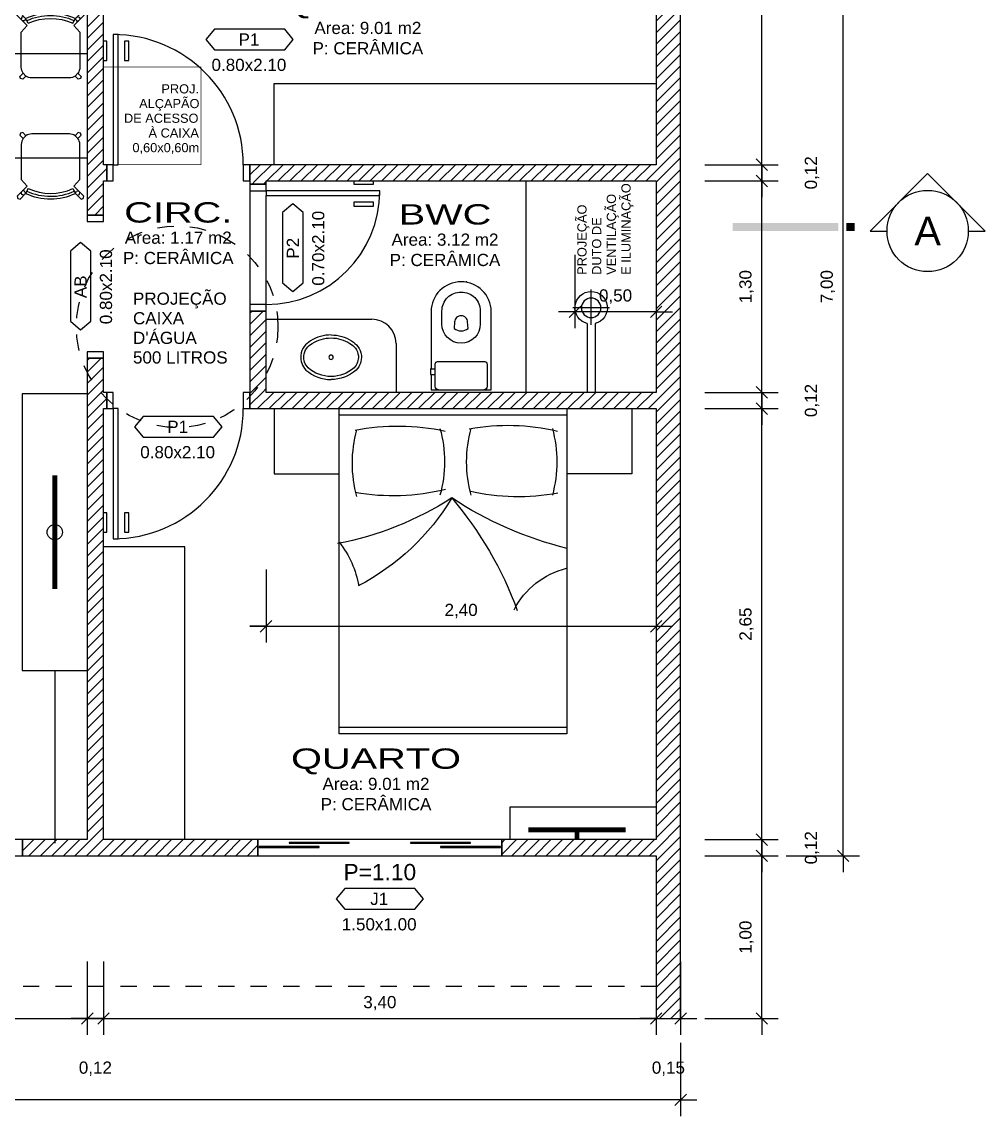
# Model space of a CAD drawing. Header units: metres. Extents: x 49 to 320, y -91 to 27.
# Drawn here: x 175.69 to 181.61, y 4.59 to 11.31 of the extents above; entities that cross this region are included whole.
import ezdxf
from ezdxf.enums import TextEntityAlignment as Align

# ---------------------------------------------------------------- set-up
doc = ezdxf.new("R2010")
doc.units = ezdxf.units.M
doc.header["$LTSCALE"] = 0.2
doc.linetypes.add('DASHED', pattern=[0.75, 0.5, -0.25])
for name, color, linetype in [('ARQ-___-___-CTA', 240, 'Continuous'), ('ARQ-___-___-LEG', 3, 'Continuous'), ('ARQ-___-___-TXT', 4, 'Continuous'), ('ARQ-___-___-VST', 9, 'Continuous'), ('ARQ-ALV', 6, 'Continuous'), ('ARQ-ALV-___-HTC', 13, 'Continuous'), ('ARQ-CXO', 2, 'Continuous'), ('ARQ-DVI', 1, 'Continuous'), ('ARQ-EQP', 24, 'Continuous'), ('ARQ-EQP-___-INT', 7, 'Continuous'), ('ARQ-MOB-___-INT', 7, 'Continuous'), ('ARQ-PIS', 2, 'Continuous')]:
    doc.layers.add(name, color=color, linetype=linetype)
doc.styles.add('REGUA100', font='arial.ttf')
doc.styles.add('REGUA140', font='arial.ttf')
doc.styles.add('REGUA60', font='arial.ttf')
doc.styles.add('REGUA80', font='arial.ttf')
doc.dimstyles.new('Active3D', dxfattribs={"dimtxt": 1.5, "dimasz": 0.01, "dimexe": 2, "dimexo": 3, "dimgap": 0.98, "dimtad": 1, "dimlfac": -1, "dimrnd": 0.005, "dimzin": 0, "dimtxsty": 'REGUA60', "dimblk": 'COTATR', "dimcen": 4, "dimdle": 4, "dimclrt": 2, "dimadec": 0, "dimazin": 0, "dimtfac": 1, "dimtmove": 2, "dimatfit": 2, "dimfxl": 1, "dimarcsym": 0})
pattern_1 = [(45, (187.28258, -1), (-0.03535534, 0.03535534), [])]

# ---------------------------------------------------------------- blocks, each defined once
blk = doc.blocks.new('MBCAD4_2')
at = {"color": 0}
blk.add_lwpolyline([(0.02, 49.68, 0.106639), (-19.24, 45.52), (-23.45, 49.88), (-25.13, 49.43), (-25.63, 47.77), (-18.01, 39.93), (-22.5, 34.87), (-22.5, 7.87, 0.159591), (-21.02, 3.34), (-23.5, 0.83), (-22.98, -0.82), (-21.31, -1.27), (-18.97, 1.19, 0.162734), (-14.5, -0.13), (0, -0.13), (14.5, -0.13, 0.162734), (18.97, 1.19), (21.31, -1.27), (22.98, -0.82), (23.5, 0.83), (21.02, 3.34, 0.159591), (22.5, 7.87), (22.5, 34.87), (18.01, 39.93), (25.63, 47.77), (25.13, 49.43), (23.45, 49.88), (19.24, 45.52, 0.106639), (-0.02, 49.68)], format="xyb", dxfattribs=at)
at = {"layer": 'ARQ-MOB-___-INT'}
for p, q in [((-17.22, 41.8), (-19.24, 45.52)), ((17.25, 41.79), (19.24, 45.52)), ((-18.97, 1.19), (-21.02, 3.34)), ((18.97, 1.19), (21.02, 3.34))]:
    blk.add_line(p, q, dxfattribs=at)
for points in [[(-20.47, 46.81), (-22.16, 46.38), (-22.64, 44.7)], [(-19.21, 45.27), (-19.99, 43.71), (-21.73, 43.57)], [(19.21, 45.27), (19.99, 43.71), (21.73, 43.57)], [(20.47, 46.81), (22.16, 46.38), (22.64, 44.7)]]:
    blk.add_lwpolyline(points, dxfattribs=at)
for radius in [43.95, 41.7]:
    blk.add_arc((0, 3.82), radius, 65.57124, 114.39729, dxfattribs=at)
blk = doc.blocks.new('SAC616S2')
at = {"layer": 'ARQ-EQP', "color": 0, "linetype": 'ByBlock'}
blk.add_lwpolyline([(18.17, -1.5, -0.329256), (18.5, -1.88), (18.5, -49.6, -0.412623), (0, -68, -0.412623), (-18.5, -49.6), (-18.5, -14.45), (-18.9, -14.45), (-18.9, -10.95), (-18.5, -10.95), (-18.5, -1.88, -0.329256), (-18.17, -1.5), (-17.25, -1.5), (0, -1.5), (17.29, -1.5)], format="xyb", close=True, dxfattribs=at)
at = {"layer": 'ARQ-EQP-___-INT'}
for p, q in [((-18.5, -10.95), (-16, -10.95)), ((-18.5, -14.45), (-16, -14.45))]:
    blk.add_line(p, q, dxfattribs=at)
blk.add_lwpolyline([(-14, -1.5, 0.324141), (-16, -3.5), (-16, -17.5, 0.333333), (-14.5, -19), (0, -19), (14.5, -19, 0.333333), (16, -17.5), (16, -3.5, 0.324141), (14, -1.5, 0.324141)], format="xyb", dxfattribs=at)
for points in [[(0, -61.7, 0.418677), (11.8, -50), (11.8, -42.1, 0.411784), (0, -30.2, 0.411784), (-11.8, -42.1), (-11.8, -50, 0.418677)], [(0, -47, -0.428571), (-4, -43.3), (-4.3, -39.3, -0.16754), (0, -37.8, -0.16754), (4.3, -39.3), (4, -43.3, -0.428571)]]:
    blk.add_lwpolyline(points, format="xyb", close=True, dxfattribs=at)
blk.add_point((3.34, -68), dxfattribs=at)
blk = doc.blocks.new('SACHS__2')
at = {"layer": 'ARQ-EQP', "color": 0, "linetype": 'ByBlock'}
for p, q in [((42.29, 2.4), (0, 2.4)), ((0, 2.4), (0, -2.4)), ((42.29, -2.4), (0, -2.4))]:
    blk.add_line(p, q, dxfattribs=at)
blk.add_arc((52, 0), 10, 193.88654, 166.11346, dxfattribs=at)
at = {"layer": 'ARQ-EQP-___-INT'}
for p, q in [((52, 11.2), (52, -11.2)), ((41.6, 0), (63.2, 0))]:
    blk.add_line(p, q, dxfattribs=at)
blk.add_circle((52, 0), 6, dxfattribs=at)
blk = doc.blocks.new('SAL37S_2')
at = {"layer": 'ARQ-EQP-___-INT'}
for points in [[(0.02, -10, 0.145827), (-16.81, -14.87, 0.090827), (-22, -19.4, 0.12568), (-24.84, -26.73, 0.221372), (-20.58, -38.81, 0.186059), (0.02, -46.55, 0.186059)], [(-0.02, -10, -0.145827), (16.81, -14.87, -0.090827), (22, -19.4, -0.12568), (24.84, -26.73, -0.221372), (20.58, -38.81, -0.186059), (-0.02, -46.55, -0.186059)]]:
    blk.add_lwpolyline(points, format="xyb", dxfattribs=at)
blk.add_lwpolyline([(0, -12.5, 0.14623), (-15.5, -17, 0.09047), (-20, -20.9, 0.123903), (-22.35, -27, 0.21906), (-18.85, -37, 0.185248), (0, -44.05, 0.185248), (18.85, -37, 0.21906), (22.35, -27, 0.123903), (20, -20.9, 0.09047), (15.5, -17, 0.14623)], format="xyb", close=True, dxfattribs=at)
blk.add_circle((0, -28.25), 1.8, dxfattribs=at)
blk = doc.blocks.new('MDCCAS22')
at = {"color": 0}
blk.add_lwpolyline([(140, 0), (0, 0), (0, -200), (140, -200)], close=True, dxfattribs=at)
at = {"layer": 'ARQ-MOB-___-INT'}
for p, q in [((0, -4), (140, -4)), ((0, -196), (140, -196))]:
    blk.add_line(p, q, dxfattribs=at)
for centre, radius, start, end in [((36.14, -140.56), 130.32, 79.45741, 103.51085), ((82.89, -32.71), 76.8, 164.48595, 195.51405), ((-15.19, -32.71), 76.8, 344.48595, 15.51405), ((103.9, -146.58), 135.89, 78.80761, 102.36088), ((152.01, -32.7), 76.8, 164.48595, 195.51405), ((55.11, -33.55), 76.8, 344.48595, 15.51405), ((29.71, 76.04), 130.31, 259.29808, 283.35216), ((106.88, 82.36), 135.99, 256.29588, 279.84092), ((-55.47, 137.47), 230.14, 283.86849, 303.27711), ((243.13, -201.79), 226.41, 139.56103, 159.93611), ((178.64, 112.88), 199.47, 237.27407, 259.15181), ((195.03, 19.52), 144.83, 210.93609, 242.5714), ((188.19, -119.84), 61.23, 142.0564, 169.8271), ((-11.98, -146.66), 50.03, 27.33297, 76.02563)]:
    blk.add_arc(centre, radius, start, end, dxfattribs=at)
blk = doc.blocks.new('IndEsq1')
blk.add_lwpolyline([(-4.32, 0.44), (4.32, 0.44), (5.38, 1.7), (4.32, 2.96), (-4.32, 2.96), (-5.38, 1.7)], close=True)
at = {"color": 0, "style": 'REGUA60', "width": 1.4}
for tag, p in [('CODESQUAD', (-0.08, 0.95)), ('DIMESQUAD', (-0.08, -2.17))]:
    blk.add_attdef(tag, text='', height=1.5, dxfattribs=at).set_placement(p, align=Align.CENTER)
at = {"color": 0, "style": 'REGUA60', "width": 1.4, "flags": 9}
blk.add_attdef('PEITORIL', text='', height=1.5, dxfattribs=at).set_placement((0.22, -4.49), align=Align.CENTER)
at = {"style": 'REGUA60', "width": 1.4, "flags": 9}
blk.add_attdef('LOCAL', text='', height=1.5, dxfattribs=at).set_placement((-0.08, -6.56), align=Align.CENTER)
blk = doc.blocks.new('IndUni1')
at = {"color": 4, "style": 'REGUA100', "width": 1.4, "flags": 8}
blk.add_attdef('NOME1', text='', height=2.5, dxfattribs=at).set_placement((0.24, 2.99), align=Align.CENTER)
at = {"color": 4, "style": 'REGUA100', "width": 1.4}
blk.add_attdef('NOME2', text='', height=2.5, dxfattribs=at).set_placement((0.24, -0.22), align=Align.CENTER)
at = {"color": 0, "style": 'REGUA60', "width": 1.4}
for tag, p in [('AREA', (0.24, -2.82)), ('PERIM', (0.24, -5.32)), ('PISO', (0.24, -7.82)), ('PAREDE', (0.24, -10.32)), ('TETO', (0.24, -12.82))]:
    blk.add_attdef(tag, text='', height=1.5, dxfattribs=at).set_placement(p, align=Align.CENTER)
blk = doc.blocks.new('COTATR')
at = {"color": 6}
blk.add_line((-71, -71), (71, 71), dxfattribs=at)
at = {"color": 0, "linetype": 'ByBlock'}
blk.add_line((0, 0), (200, 0), dxfattribs=at)
blk = doc.blocks.new('*D30')
at = {"layer": 'ARQ-___-___-CTA', "color": 0, "lineweight": -2, "transparency": 16777216}
for p, q in [((179.0889, 9.8811), (179.0889, 9.4311)), ((179.5889, 9.8811), (179.5889, 9.4311)), ((179.5884, 9.5311), (179.0894, 9.5311))]:
    blk.add_line(p, q, dxfattribs=at)
at = {"layer": 'Defpoints', "color": 0, "transparency": 16777216}
for p in [(179.0889, 10.0311), (179.5889, 10.0311), (179.0889, 9.5311)]:
    blk.add_point(p, dxfattribs=at)
at = {"layer": 'ARQ-___-___-CTA', "color": 0, "lineweight": -2, "transparency": 16777216, "xscale": 0.0005, "yscale": 0.0005, "zscale": 0.0005, "rotation": 180}
blk.add_blockref('COTATR', (179.0889, 9.5311), dxfattribs=at)
at = {"layer": 'ARQ-___-___-CTA', "color": 0, "lineweight": -2, "transparency": 16777216, "xscale": 0.0005, "yscale": 0.0005, "zscale": 0.0005}
blk.add_blockref('COTATR', (179.5889, 9.5311), dxfattribs=at)
at = {"layer": 'ARQ-___-___-CTA', "color": 2, "transparency": 16777216, "insert": (179.3389, 9.6252), "char_height": 0.075, "attachment_point": 5, "style": 'REGUA60'}
blk.add_mtext('0,50', dxfattribs=at)
blk = doc.blocks.new('*D121')
at = {"layer": 'ARQ-___-___-CTA', "color": 0, "lineweight": -2, "transparency": 16777216}
for p, q in [((179.5889, 5.536), (179.5889, 5.086)), ((176.1894, 5.186), (179.5884, 5.186))]:
    blk.add_line(p, q, dxfattribs=at)
at = {"layer": 'Defpoints', "color": 0, "transparency": 16777216}
for p in [(176.1889, 5.686), (179.5889, 5.686), (179.5889, 5.186)]:
    blk.add_point(p, dxfattribs=at)
at = {"layer": 'ARQ-___-___-CTA', "color": 0, "lineweight": -2, "transparency": 16777216, "xscale": 0.0005, "yscale": 0.0005, "zscale": 0.0005, "rotation": 180}
blk.add_blockref('COTATR', (176.1889, 5.186), dxfattribs=at)
at = {"layer": 'ARQ-___-___-CTA', "color": 0, "lineweight": -2, "transparency": 16777216, "xscale": 0.0005, "yscale": 0.0005, "zscale": 0.0005}
blk.add_blockref('COTATR', (179.5889, 5.186), dxfattribs=at)
at = {"layer": 'ARQ-___-___-CTA', "color": 2, "transparency": 16777216, "insert": (177.8889, 5.2801), "char_height": 0.075, "attachment_point": 5, "style": 'REGUA60'}
blk.add_mtext('3,40', dxfattribs=at)
blk = doc.blocks.new('*D122')
at = {"layer": 'ARQ-___-___-CTA', "color": 0, "lineweight": -2, "transparency": 16777216}
for p, q in [((179.7389, 5.536), (179.7389, 5.086)), ((179.5894, 5.186), (179.7384, 5.186))]:
    blk.add_line(p, q, dxfattribs=at)
at = {"layer": 'Defpoints', "color": 0, "transparency": 16777216}
for p in [(179.5889, 5.686), (179.7389, 5.686), (179.7389, 5.186)]:
    blk.add_point(p, dxfattribs=at)
at = {"layer": 'ARQ-___-___-CTA', "color": 0, "lineweight": -2, "transparency": 16777216, "xscale": 0.0005, "yscale": 0.0005, "zscale": 0.0005, "rotation": 180}
blk.add_blockref('COTATR', (179.5889, 5.186), dxfattribs=at)
at = {"layer": 'ARQ-___-___-CTA', "color": 0, "lineweight": -2, "transparency": 16777216, "xscale": 0.0005, "yscale": 0.0005, "zscale": 0.0005}
blk.add_blockref('COTATR', (179.7389, 5.186), dxfattribs=at)
at = {"layer": 'ARQ-___-___-CTA', "color": 2, "transparency": 16777216, "insert": (179.6639, 4.8773), "char_height": 0.075, "attachment_point": 5, "style": 'REGUA60'}
blk.add_mtext('0,15', dxfattribs=at)
blk = doc.blocks.new('*D123')
at = {"layer": 'ARQ-___-___-CTA', "color": 0, "lineweight": -2, "transparency": 16777216}
for p, q in [((144.8589, 5.036), (144.8589, 4.586)), ((179.7389, 5.036), (179.7389, 4.586)), ((144.8594, 4.686), (162.3222, 4.686)), ((179.7384, 4.686), (162.6734, 4.686))]:
    blk.add_line(p, q, dxfattribs=at)
at = {"layer": 'Defpoints', "color": 0, "transparency": 16777216}
for p in [(144.8589, 5.186), (179.7389, 5.186), (179.7389, 4.686)]:
    blk.add_point(p, dxfattribs=at)
at = {"layer": 'ARQ-___-___-CTA', "color": 0, "lineweight": -2, "transparency": 16777216, "xscale": 0.0005, "yscale": 0.0005, "zscale": 0.0005, "rotation": 180}
blk.add_blockref('COTATR', (144.8589, 4.686), dxfattribs=at)
at = {"layer": 'ARQ-___-___-CTA', "color": 0, "lineweight": -2, "transparency": 16777216, "xscale": 0.0005, "yscale": 0.0005, "zscale": 0.0005}
blk.add_blockref('COTATR', (179.7389, 4.686), dxfattribs=at)
at = {"layer": 'ARQ-___-___-CTA', "color": 2, "transparency": 16777216, "insert": (162.4978, 4.686), "char_height": 0.075, "attachment_point": 5, "style": 'REGUA60'}
blk.add_mtext('34,88', dxfattribs=at)
blk = doc.blocks.new('Corte2')
at = {"color": 4}
blk.add_lwpolyline([(-5, 0), (-7.07, 0), (0, 7.07), (7.07, 0), (5, 0, 1)], format="xyb", close=True, dxfattribs=at)
blk.add_arc((0, 0), 5, 180, 0)
at = {"color": 4, "linetype": 'ByBlock'}
for points in [[(9, 0), (9, 1), (10, 0), (10, 1)], [(11, 0), (11, 1), (24, 0), (24, 1)]]:
    blk.add_solid(points, dxfattribs=at)
at = {"color": 0, "linetype": 'ByBlock', "style": 'REGUA140', "width": 1.4}
blk.add_attdef('CODCORTE', text='', height=3.5, dxfattribs=at).set_placement((0, 0), align=Align.MIDDLE)
blk = doc.blocks.new('*D124')
at = {"layer": 'ARQ-___-___-CTA', "color": 0, "lineweight": -2, "transparency": 16777216}
for p, q in [((179.8889, 8.936), (180.3389, 8.936)), ((180.2389, 6.2865), (180.2389, 8.9355))]:
    blk.add_line(p, q, dxfattribs=at)
at = {"layer": 'Defpoints', "color": 0, "transparency": 16777216}
for p in [(179.7389, 8.936), (180.2389, 8.936), (179.7389, 6.286)]:
    blk.add_point(p, dxfattribs=at)
at = {"layer": 'ARQ-___-___-CTA', "color": 0, "lineweight": -2, "transparency": 16777216, "xscale": 0.0005, "yscale": 0.0005, "zscale": 0.0005}
for p, rotation in [((180.2389, 8.936), 90), ((180.2389, 6.286), 270)]:
    blk.add_blockref('COTATR', p, dxfattribs=dict(at, rotation=rotation))
at = {"layer": 'ARQ-___-___-CTA', "color": 2, "transparency": 16777216, "insert": (180.1448, 7.611), "char_height": 0.075, "attachment_point": 5, "rotation": 90, "style": 'REGUA60'}
blk.add_mtext('2,65', dxfattribs=at)
blk = doc.blocks.new('*D125')
at = {"layer": 'ARQ-___-___-CTA', "color": 0, "lineweight": -2, "transparency": 16777216}
for p, q in [((179.8889, 10.336), (180.3389, 10.336)), ((180.2389, 9.0365), (180.2389, 10.3355))]:
    blk.add_line(p, q, dxfattribs=at)
at = {"layer": 'Defpoints', "color": 0, "transparency": 16777216}
for p in [(179.7389, 10.336), (180.2389, 10.336), (179.7389, 9.036)]:
    blk.add_point(p, dxfattribs=at)
at = {"layer": 'ARQ-___-___-CTA', "color": 0, "lineweight": -2, "transparency": 16777216, "xscale": 0.0005, "yscale": 0.0005, "zscale": 0.0005}
for p, rotation in [((180.2389, 10.336), 90), ((180.2389, 9.036), 270)]:
    blk.add_blockref('COTATR', p, dxfattribs=dict(at, rotation=rotation))
at = {"layer": 'ARQ-___-___-CTA', "color": 2, "transparency": 16777216, "insert": (180.1448, 9.686), "char_height": 0.075, "attachment_point": 5, "rotation": 90, "style": 'REGUA60'}
blk.add_mtext('1,30', dxfattribs=at)
blk = doc.blocks.new('*D126')
at = {"layer": 'ARQ-___-___-CTA', "color": 0, "lineweight": -2, "transparency": 16777216}
for p, q in [((179.8889, 13.086), (180.3389, 13.086)), ((180.2389, 10.4365), (180.2389, 13.0855))]:
    blk.add_line(p, q, dxfattribs=at)
at = {"layer": 'Defpoints', "color": 0, "transparency": 16777216}
for p in [(179.7389, 13.086), (180.2389, 13.086), (179.7389, 10.436)]:
    blk.add_point(p, dxfattribs=at)
at = {"layer": 'ARQ-___-___-CTA', "color": 0, "lineweight": -2, "transparency": 16777216, "xscale": 0.0005, "yscale": 0.0005, "zscale": 0.0005}
for p, rotation in [((180.2389, 13.086), 90), ((180.2389, 10.436), 270)]:
    blk.add_blockref('COTATR', p, dxfattribs=dict(at, rotation=rotation))
at = {"layer": 'ARQ-___-___-CTA', "color": 2, "transparency": 16777216, "insert": (180.1448, 11.761), "char_height": 0.075, "attachment_point": 5, "rotation": 90, "style": 'REGUA60'}
blk.add_mtext('2,65', dxfattribs=at)
blk = doc.blocks.new('*D127')
at = {"layer": 'ARQ-___-___-CTA', "color": 0, "lineweight": -2, "transparency": 16777216}
for p, q in [((180.3889, 13.186), (180.8389, 13.186)), ((180.7389, 6.1865), (180.7389, 13.1855)), ((180.3889, 6.186), (180.8389, 6.186))]:
    blk.add_line(p, q, dxfattribs=at)
at = {"layer": 'Defpoints', "color": 0, "transparency": 16777216}
for p in [(180.2389, 13.186), (180.7389, 13.186), (180.2389, 6.186)]:
    blk.add_point(p, dxfattribs=at)
at = {"layer": 'ARQ-___-___-CTA', "color": 0, "lineweight": -2, "transparency": 16777216, "xscale": 0.0005, "yscale": 0.0005, "zscale": 0.0005}
for p, rotation in [((180.7389, 13.186), 90), ((180.7389, 6.186), 270)]:
    blk.add_blockref('COTATR', p, dxfattribs=dict(at, rotation=rotation))
at = {"layer": 'ARQ-___-___-CTA', "color": 2, "transparency": 16777216, "insert": (180.6448, 9.686), "char_height": 0.075, "attachment_point": 5, "rotation": 90, "style": 'REGUA60'}
blk.add_mtext('7,00', dxfattribs=at)
blk = doc.blocks.new('*D133')
at = {"layer": 'ARQ-___-___-CTA', "color": 0, "lineweight": -2, "transparency": 16777216}
for p, q in [((179.5889, 7.9476), (179.5889, 7.4976)), ((177.1894, 7.5976), (179.5884, 7.5976))]:
    blk.add_line(p, q, dxfattribs=at)
at = {"layer": 'Defpoints', "color": 0, "transparency": 16777216}
for p in [(177.1889, 8.0976), (179.5889, 8.0976), (179.5889, 7.5976)]:
    blk.add_point(p, dxfattribs=at)
at = {"layer": 'ARQ-___-___-CTA', "color": 0, "lineweight": -2, "transparency": 16777216, "xscale": 0.0005, "yscale": 0.0005, "zscale": 0.0005, "rotation": 180}
blk.add_blockref('COTATR', (177.1889, 7.5976), dxfattribs=at)
at = {"layer": 'ARQ-___-___-CTA', "color": 0, "lineweight": -2, "transparency": 16777216, "xscale": 0.0005, "yscale": 0.0005, "zscale": 0.0005}
blk.add_blockref('COTATR', (179.5889, 7.5976), dxfattribs=at)
at = {"layer": 'ARQ-___-___-CTA', "color": 2, "transparency": 16777216, "insert": (178.3889, 7.6916), "char_height": 0.075, "attachment_point": 5, "style": 'REGUA60'}
blk.add_mtext('2,40', dxfattribs=at)
blk = doc.blocks.new('*D161')
at = {"layer": 'ARQ-___-___-CTA', "color": 0, "lineweight": -2, "transparency": 16777216}
for p, q in [((179.8889, 6.186), (180.3389, 6.186)), ((180.2389, 5.1865), (180.2389, 6.1855)), ((179.8889, 5.186), (180.3389, 5.186))]:
    blk.add_line(p, q, dxfattribs=at)
at = {"layer": 'Defpoints', "color": 0, "transparency": 16777216}
for p in [(179.7389, 6.186), (180.2389, 6.186), (179.7389, 5.186)]:
    blk.add_point(p, dxfattribs=at)
at = {"layer": 'ARQ-___-___-CTA', "color": 0, "lineweight": -2, "transparency": 16777216, "xscale": 0.0005, "yscale": 0.0005, "zscale": 0.0005}
for p, rotation in [((180.2389, 6.186), 90), ((180.2389, 5.186), 270)]:
    blk.add_blockref('COTATR', p, dxfattribs=dict(at, rotation=rotation))
at = {"layer": 'ARQ-___-___-CTA', "color": 2, "transparency": 16777216, "insert": (180.1448, 5.686), "char_height": 0.075, "attachment_point": 5, "rotation": 90, "style": 'REGUA60'}
blk.add_mtext('1,00', dxfattribs=at)

msp = doc.modelspace()

# ---------------------------------------------------------------- hatches: boundary and pattern name
at = {"layer": 'ARQ-ALV-___-HTC'}
h = msp.add_hatch(dxfattribs=at)
h.set_pattern_fill('_U', color=256, scale=0.05, angle=45, style=0, pattern_type=0)
h.set_pattern_definition(pattern_1)
h.paths.add_polyline_path([(179.7389, 5.186), (179.7389, 14.186), (179.5889, 14.186), (179.5889, 5.186)])
h = msp.add_hatch(dxfattribs=at)
h.set_pattern_fill('_U', color=256, scale=0.05, angle=45, style=0, pattern_type=0)
h.set_pattern_definition(pattern_1)
h.paths.add_polyline_path([(176.0889, 13.086), (176.0889, 10.126), (176.1889, 10.126), (176.1889, 13.086)])
h.paths.add_polyline_path([(176.1889, 6.286), (176.1889, 9.246), (176.0889, 9.246), (176.0889, 6.286)])
h = msp.add_hatch(dxfattribs=at)
h.set_pattern_fill('_U', color=256, scale=0.05, angle=45, style=0, pattern_type=0)
h.set_pattern_definition(pattern_1)
h.paths.add_polyline_path([(176.2089, 10.436), (176.1889, 10.436), (176.1889, 10.336), (176.2089, 10.336)])
h.paths.add_polyline_path([(177.0889, 10.336), (179.5889, 10.336), (179.5889, 10.436), (177.0889, 10.436)])
h = msp.add_hatch(dxfattribs=at)
h.set_pattern_fill('_U', color=256, scale=0.05, angle=45, style=0, pattern_type=0)
h.set_pattern_definition(pattern_1)
h.paths.add_polyline_path([(177.1889, 9.036), (177.1889, 9.536), (177.0889, 9.536), (177.0889, 9.036)])
h.paths.add_polyline_path([(177.0889, 10.336), (177.0889, 10.316), (177.1889, 10.316), (177.1889, 10.336)])
h = msp.add_hatch(dxfattribs=at)
h.set_pattern_fill('_U', color=256, scale=0.05, angle=45, style=0, pattern_type=0)
h.set_pattern_definition(pattern_1)
h.paths.add_polyline_path([(176.2089, 9.036), (176.1889, 9.036), (176.1889, 8.936), (176.2089, 8.936)])
h.paths.add_polyline_path([(177.0889, 8.936), (179.5889, 8.936), (179.5889, 9.036), (177.0889, 9.036)])
h = msp.add_hatch(dxfattribs=at)
h.set_pattern_fill('_U', color=256, scale=0.05, angle=45, style=0, pattern_type=0)
h.set_pattern_definition(pattern_1)
h.paths.add_polyline_path([(178.6389, 6.186), (179.5889, 6.186), (179.5889, 6.286), (178.6389, 6.286)])
h.paths.add_polyline_path([(177.1389, 6.186), (177.1389, 6.286), (175.6914, 6.286), (175.6914, 6.186)])
h.paths.add_polyline_path([(174.1914, 6.186), (174.1914, 6.286), (173.7939, 6.286), (173.6939, 6.186)])

# ---------------------------------------------------------------- linework, layer by layer
at = {"layer": 'ARQ-___-___-CTA'}
for p, q in [((179.8889, 10.436), (180.3389, 10.436)), ((180.2389, 10.3365), (180.2389, 10.4355)), ((179.8889, 9.036), (180.3389, 9.036)), ((180.2389, 8.9365), (180.2389, 9.0355)), ((177.1889, 7.9476), (177.1889, 7.4976)), ((177.0894, 7.5976), (177.1884, 7.5976)), ((179.8889, 6.286), (180.3389, 6.286)), ((180.2389, 6.1865), (180.2389, 6.2855)), ((179.8889, 6.186), (180.3389, 6.186)), ((176.0889, 5.536), (176.0889, 5.086)), ((176.1889, 5.536), (176.1889, 5.086)), ((173.7944, 5.186), (176.0884, 5.186)), ((176.0894, 5.186), (176.1884, 5.186))]:
    msp.add_line(p, q, dxfattribs=at)
at = {"layer": 'ARQ-___-___-CTA', "linetype": 'DASHED', "const_width": 0.0001}
for points in [[(178.9889, 10.336), (178.9889, 10.336), (178.9889, 9.036), (178.9889, 9.036)], [(179.0889, 10.336), (179.0889, 9.036)]]:
    msp.add_lwpolyline(points, dxfattribs=at)
at = {"layer": 'ARQ-___-___-VST'}
for p, q in [((176.2089, 11.196), (176.1889, 11.196)), ((176.2089, 11.076), (176.2089, 11.196)), ((176.3189, 11.196), (176.3189, 11.076)), ((176.3439, 11.196), (176.3189, 11.196)), ((176.3439, 11.076), (176.3439, 11.196)), ((176.0889, 11.1175), (175.1289, 11.1175)), ((176.1889, 11.076), (176.2089, 11.076)), ((176.3189, 11.076), (176.3439, 11.076)), ((177.2389, 10.436), (177.2389, 10.936)), ((177.2389, 10.936), (179.5889, 10.936)), ((175.1289, 10.4775), (176.0889, 10.4775)), ((177.7289, 10.336), (177.7289, 10.316)), ((177.7289, 10.316), (177.8489, 10.316)), ((177.8489, 10.316), (177.8489, 10.336)), ((178.7889, 9.036), (178.7889, 10.336)), ((177.0889, 10.276), (177.0889, 9.576)), ((177.1889, 9.576), (177.1889, 10.246)), ((177.7289, 10.206), (177.7289, 10.181)), ((177.8489, 10.206), (177.7289, 10.206)), ((177.7289, 10.181), (177.8489, 10.181)), ((177.8489, 10.181), (177.8489, 10.206)), ((177.1889, 9.486), (177.8389, 9.486)), ((177.9889, 9.336), (177.9889, 9.036)), ((176.0889, 9.026), (175.6889, 9.026)), ((175.6889, 9.026), (175.6889, 7.326)), ((177.2389, 8.936), (177.2389, 8.536)), ((179.4389, 8.936), (179.4389, 8.536)), ((177.2389, 8.536), (177.6389, 8.536)), ((179.4389, 8.536), (179.0389, 8.536)), ((176.2089, 8.296), (176.1889, 8.296)), ((176.2089, 8.176), (176.2089, 8.296)), ((176.3189, 8.296), (176.3189, 8.176)), ((176.3439, 8.296), (176.3189, 8.296)), ((176.3439, 8.176), (176.3439, 8.296)), ((176.1889, 8.176), (176.2089, 8.176)), ((176.3189, 8.176), (176.3439, 8.176)), ((176.6889, 8.086), (176.1889, 8.086)), ((176.6889, 6.286), (176.6889, 8.086)), ((175.6889, 7.326), (176.0889, 7.326)), ((175.8889, 7.326), (175.8889, 6.2652)), ((179.5889, 6.486), (178.6889, 6.486)), ((178.6889, 6.486), (178.6889, 6.286)), ((175.6904, 6.286), (174.1924, 6.286)), ((178.6379, 6.286), (177.1399, 6.286)), ((174.1924, 6.186), (175.6904, 6.186)), ((177.1399, 6.186), (178.6379, 6.186))]:
    msp.add_line(p, q, dxfattribs=at)
at = {"layer": 'ARQ-___-___-VST', "linetype": 'DASHED'}
msp.add_line((171.0939, 5.386), (179.5889, 5.386), dxfattribs=at)
at = {"layer": 'ARQ-___-___-VST', "linetype": 'DASHED', "const_width": 0.005}
msp.add_lwpolyline([(176.1889, 11.036), (176.7889, 11.036), (176.7889, 10.436), (176.1889, 10.436), (176.1889, 11.036), (176.4889, 11.036)], dxfattribs=at)
at = {"layer": 'ARQ-___-___-VST', "const_width": 0.03}
for points in [[(175.8889, 8.176), (175.8889, 8.526), (175.8889, 7.826)], [(179.1014, 6.3456), (178.8014, 6.3456), (179.4014, 6.3456)], [(179.1014, 6.3456), (179.1014, 6.286)]]:
    msp.add_lwpolyline(points, dxfattribs=at)
at = {"layer": 'ARQ-___-___-VST', "linetype": 'DASHED'}
msp.add_circle((176.6421, 9.4398), 0.62, dxfattribs=at)
at = {"layer": 'ARQ-___-___-VST'}
msp.add_circle((175.8889, 8.176), 0.0468, dxfattribs=at)
msp.add_arc((177.8389, 9.336), 0.15, 0, 90, dxfattribs=at)
at = {"layer": 'ARQ-ALV'}
for p, q in [((179.7389, 5.186), (179.7389, 14.186)), ((176.0889, 13.086), (176.0889, 10.126)), ((176.1889, 10.436), (176.1889, 13.086)), ((179.5889, 13.086), (179.5889, 10.436)), ((176.2089, 10.436), (176.1889, 10.436)), ((176.2089, 10.336), (176.2089, 10.436)), ((177.0889, 10.436), (177.0889, 10.336)), ((179.5889, 10.436), (177.0889, 10.436)), ((176.1889, 10.126), (176.1889, 10.336)), ((176.1889, 10.336), (176.2089, 10.336)), ((177.0889, 10.336), (177.0889, 10.316)), ((177.0889, 10.316), (177.1889, 10.316)), ((177.1889, 10.336), (179.5889, 10.336)), ((177.1889, 10.316), (177.1889, 10.336)), ((179.5889, 10.336), (179.5889, 9.036)), ((176.0889, 10.126), (176.1889, 10.126)), ((177.0889, 9.536), (177.0889, 9.036)), ((177.1889, 9.536), (177.0889, 9.536)), ((177.1889, 9.036), (177.1889, 9.536)), ((176.0889, 9.246), (176.0889, 6.286)), ((176.1889, 9.246), (176.0889, 9.246)), ((176.1889, 9.036), (176.1889, 9.246)), ((176.2089, 9.036), (176.1889, 9.036)), ((176.2089, 8.936), (176.2089, 9.036)), ((177.0889, 9.036), (177.0889, 8.936)), ((179.5889, 9.036), (177.1889, 9.036)), ((176.1889, 6.286), (176.1889, 8.936)), ((176.1889, 8.936), (176.2089, 8.936)), ((177.0889, 8.936), (179.5889, 8.936)), ((179.5889, 8.936), (179.5889, 6.286)), ((175.6914, 6.286), (175.6914, 6.186)), ((176.0889, 6.286), (175.6914, 6.286)), ((177.1389, 6.286), (176.1889, 6.286)), ((177.1389, 6.186), (177.1389, 6.286)), ((178.6389, 6.286), (178.6389, 6.186)), ((179.5889, 6.286), (178.6389, 6.286)), ((175.6914, 6.186), (177.1389, 6.186)), ((178.6389, 6.186), (179.5889, 6.186)), ((179.5889, 6.186), (179.5889, 5.186)), ((179.5889, 5.186), (179.7389, 5.186))]:
    msp.add_line(p, q, dxfattribs=at)
at = {"layer": 'ARQ-CXO'}
for p, q in [((176.2789, 11.236), (176.2489, 11.236)), ((176.2489, 11.236), (176.2489, 10.436)), ((176.2789, 10.436), (176.2789, 11.236)), ((176.2489, 10.436), (176.2089, 10.436)), ((176.2089, 10.436), (176.2089, 10.336)), ((176.2489, 10.336), (176.2489, 10.436)), ((176.2489, 10.436), (176.2789, 10.436)), ((177.0889, 10.436), (177.0489, 10.436)), ((177.0489, 10.436), (177.0489, 10.336)), ((177.0889, 10.336), (177.0889, 10.436)), ((176.2089, 10.336), (176.2489, 10.336)), ((177.0489, 10.336), (177.0889, 10.336)), ((177.1889, 10.316), (177.0889, 10.316)), ((177.0889, 10.316), (177.0889, 10.276)), ((177.1889, 10.276), (177.1889, 10.316)), ((177.0889, 10.276), (177.1889, 10.276)), ((177.8889, 10.276), (177.1889, 10.276)), ((177.1889, 10.276), (177.1889, 10.246)), ((177.1889, 10.246), (177.8889, 10.246)), ((177.8889, 10.246), (177.8889, 10.276)), ((176.1889, 10.126), (176.0889, 10.126)), ((176.0889, 10.126), (176.0889, 10.086)), ((176.1889, 10.086), (176.1889, 10.126)), ((176.0889, 10.086), (176.1889, 10.086)), ((177.0889, 9.576), (177.0889, 9.536)), ((177.1889, 9.576), (177.0889, 9.576)), ((177.1889, 9.536), (177.1889, 9.576)), ((177.0889, 9.536), (177.1889, 9.536)), ((176.0889, 9.286), (176.0889, 9.246)), ((176.1889, 9.286), (176.0889, 9.286)), ((176.1889, 9.246), (176.1889, 9.286)), ((176.0889, 9.246), (176.1889, 9.246)), ((176.2489, 9.036), (176.2089, 9.036)), ((176.2089, 9.036), (176.2089, 8.936)), ((176.2489, 8.936), (176.2489, 9.036)), ((177.0889, 9.036), (177.0489, 9.036)), ((177.0489, 9.036), (177.0489, 8.936)), ((177.0889, 8.936), (177.0889, 9.036)), ((176.2089, 8.936), (176.2489, 8.936)), ((176.2489, 8.936), (176.2489, 8.136)), ((176.2789, 8.936), (176.2489, 8.936)), ((176.2789, 8.136), (176.2789, 8.936)), ((177.0489, 8.936), (177.0889, 8.936)), ((176.2489, 8.136), (176.2789, 8.136)), ((175.6914, 6.286), (175.6904, 6.286)), ((175.6904, 6.286), (175.6904, 6.186)), ((175.6914, 6.186), (175.6914, 6.286)), ((177.1399, 6.286), (177.1389, 6.286)), ((177.1389, 6.286), (177.1389, 6.186)), ((177.1399, 6.186), (177.1399, 6.286)), ((178.6389, 6.286), (178.6379, 6.286)), ((178.6379, 6.286), (178.6379, 6.186)), ((178.6389, 6.186), (178.6389, 6.286)), ((175.6904, 6.186), (175.6914, 6.186)), ((177.1389, 6.186), (177.1399, 6.186)), ((178.6379, 6.186), (178.6389, 6.186))]:
    msp.add_line(p, q, dxfattribs=at)
at = {"layer": 'ARQ-DVI'}
for p, q in [((177.6998, 6.2685), (177.3305, 6.2685)), ((177.3305, 6.2685), (177.3305, 6.2635)), ((177.3305, 6.2635), (177.6998, 6.2635)), ((177.6998, 6.2635), (177.6998, 6.2685)), ((178.4473, 6.2685), (178.078, 6.2685)), ((178.078, 6.2685), (178.078, 6.2635)), ((178.078, 6.2635), (178.4473, 6.2635)), ((178.4473, 6.2635), (178.4473, 6.2685)), ((177.5151, 6.2435), (177.1459, 6.2435)), ((177.1459, 6.2435), (177.1459, 6.2385)), ((177.1459, 6.2385), (177.5151, 6.2385)), ((177.5151, 6.2385), (177.5151, 6.2435)), ((178.6319, 6.2435), (178.2626, 6.2435)), ((178.2626, 6.2435), (178.2626, 6.2385)), ((178.2626, 6.2385), (178.6319, 6.2385)), ((178.6319, 6.2385), (178.6319, 6.2435))]:
    msp.add_line(p, q, dxfattribs=at)
at = {"layer": 'ARQ-PIS'}
for centre, radius, start, end in [((176.2489, 10.436), 0.8, 0, 90), ((177.1889, 10.276), 0.7, 270, 0), ((176.2489, 8.936), 0.8, 270, 0)]:
    msp.add_arc(centre, radius, start, end, dxfattribs=at)

# ---------------------------------------------------------------- block references
at = {"layer": 'ARQ-___-___-CTA', "xscale": 0.0005, "yscale": 0.0005, "zscale": 0.0005}
for p, rotation in [((180.2389, 10.436), 90), ((180.2389, 10.336), 270), ((180.2389, 9.036), 90), ((180.2389, 8.936), 270), ((180.2389, 6.286), 90), ((180.2389, 6.186), 270), ((176.0889, 5.186), 180)]:
    msp.add_blockref('COTATR', p, dxfattribs=dict(at, rotation=rotation))
for p in [(177.1889, 7.5976), (176.0889, 5.186), (176.1889, 5.186)]:
    msp.add_blockref('COTATR', p, dxfattribs=at)
at = {"layer": 'ARQ-___-___-LEG'}
ref = msp.add_blockref('IndEsq1', (177.0875, 11.1208), dxfattribs=dict(at, xscale=0.05, yscale=0.05, zscale=0.05))
ref.add_attrib('CODESQUAD', 'P1', dxfattribs={"layer": '0', "color": 0, "height": 0.075, "style": 'REGUA60'}).set_placement((177.0835, 11.1683), align=Align.CENTER)
ref.add_attrib('DIMESQUAD', '0.80x2.10', dxfattribs={"layer": '0', "color": 0, "height": 0.075, "style": 'REGUA60'}).set_placement((177.0835, 11.0123), align=Align.CENTER)
ref = msp.add_blockref('Corte2', (181.259, 10.0282), dxfattribs=dict(at, xscale=-0.05, yscale=0.05, zscale=0.05))
ref.add_attrib('CODCORTE', 'A', dxfattribs={"layer": '0', "color": 0, "linetype": 'ByBlock', "height": 0.175, "style": 'REGUA140'}).set_placement((181.259, 10.0282), align=Align.MIDDLE)
ref = msp.add_blockref('IndEsq1', (177.4389, 9.926), dxfattribs=dict(at, xscale=0.05, yscale=0.05, zscale=0.05, rotation=90))
ref.add_attrib('CODESQUAD', 'P2', dxfattribs={"layer": '0', "color": 0, "height": 0.075, "rotation": 90, "style": 'REGUA60'}).set_placement((177.3914, 9.922), align=Align.CENTER)
ref.add_attrib('DIMESQUAD', '0.70x2.10', dxfattribs={"layer": '0', "color": 0, "height": 0.075, "rotation": 90, "style": 'REGUA60'}).set_placement((177.5473, 9.922), align=Align.CENTER)
ref = msp.add_blockref('IndEsq1', (176.1328, 9.6891), dxfattribs=dict(at, xscale=0.05, yscale=0.05, zscale=0.05, rotation=90))
ref.add_attrib('CODESQUAD', 'AB', dxfattribs={"layer": '0', "color": 0, "height": 0.075, "rotation": 90, "style": 'REGUA60'}).set_placement((176.0853, 9.6851), align=Align.CENTER)
ref.add_attrib('DIMESQUAD', '0.80x2.10', dxfattribs={"layer": '0', "color": 0, "height": 0.075, "rotation": 90, "style": 'REGUA60'}).set_placement((176.2413, 9.6851), align=Align.CENTER)
ref = msp.add_blockref('IndEsq1', (176.6489, 8.7392), dxfattribs=dict(at, xscale=0.05, yscale=0.05, zscale=0.05))
ref.add_attrib('CODESQUAD', 'P1', dxfattribs={"layer": '0', "color": 0, "height": 0.075, "style": 'REGUA60'}).set_placement((176.6449, 8.7868), align=Align.CENTER)
ref.add_attrib('DIMESQUAD', '0.80x2.10', dxfattribs={"layer": '0', "color": 0, "height": 0.075, "style": 'REGUA60'}).set_placement((176.6449, 8.6308), align=Align.CENTER)
ref = msp.add_blockref('IndEsq1', (177.8889, 5.8365), dxfattribs=dict(at, xscale=0.05, yscale=0.05, zscale=0.05))
ref.add_attrib('CODESQUAD', 'J1', dxfattribs={"layer": '0', "color": 0, "height": 0.075, "style": 'REGUA60'}).set_placement((177.8849, 5.884), align=Align.CENTER)
ref.add_attrib('DIMESQUAD', '1.50x1.00', dxfattribs={"layer": '0', "color": 0, "height": 0.075, "style": 'REGUA60'}).set_placement((177.8849, 5.728), align=Align.CENTER)
at = {"layer": 'ARQ-___-___-TXT'}
ref = msp.add_blockref('IndUni1', (177.8033, 11.3805), dxfattribs=dict(at, xscale=0.05, yscale=0.05, zscale=0.05))
ref.add_attrib('NOME2', 'QUARTO', dxfattribs={"layer": '0', "color": 4, "height": 0.125, "style": 'REGUA100', "width": 1.4}).set_placement((177.8153, 11.3695), align=Align.CENTER)
ref.add_attrib('AREA', 'Area: 9.01 m2', dxfattribs={"layer": '0', "color": 0, "height": 0.075, "style": 'REGUA60'}).set_placement((177.8153, 11.2393), align=Align.CENTER)
ref.add_attrib('PERIM', 'P: CERÂMICA', dxfattribs={"layer": '0', "color": 0, "height": 0.075, "style": 'REGUA60'}).set_placement((177.8153, 11.1143), align=Align.CENTER)
ref = msp.add_blockref('IndUni1', (176.6367, 10.0909), dxfattribs=dict(at, xscale=0.05, yscale=0.05, zscale=0.05))
ref.add_attrib('NOME2', 'CIRC.', dxfattribs={"layer": '0', "color": 4, "height": 0.125, "style": 'REGUA100', "width": 1.4}).set_placement((176.6486, 10.08), align=Align.CENTER)
ref.add_attrib('AREA', 'Area: 1.17 m2', dxfattribs={"layer": '0', "color": 0, "height": 0.075, "style": 'REGUA60'}).set_placement((176.6486, 9.9497), align=Align.CENTER)
ref.add_attrib('PERIM', 'P: CERÂMICA', dxfattribs={"layer": '0', "color": 0, "height": 0.075, "style": 'REGUA60'}).set_placement((176.6486, 9.8247), align=Align.CENTER)
ref = msp.add_blockref('IndUni1', (178.2778, 10.0789), dxfattribs=dict(at, xscale=0.05, yscale=0.05, zscale=0.05))
ref.add_attrib('NOME2', 'BWC', dxfattribs={"layer": '0', "color": 4, "height": 0.125, "style": 'REGUA100', "width": 1.4}).set_placement((178.2897, 10.0679), align=Align.CENTER)
ref.add_attrib('AREA', 'Area: 3.12 m2', dxfattribs={"layer": '0', "color": 0, "height": 0.075, "style": 'REGUA60'}).set_placement((178.2897, 9.9377), align=Align.CENTER)
ref.add_attrib('PERIM', 'P: CERÂMICA', dxfattribs={"layer": '0', "color": 0, "height": 0.075, "style": 'REGUA60'}).set_placement((178.2897, 9.8127), align=Align.CENTER)
ref = msp.add_blockref('IndUni1', (177.8535, 6.7326), dxfattribs=dict(at, xscale=0.05, yscale=0.05, zscale=0.05))
ref.add_attrib('NOME2', 'QUARTO', dxfattribs={"layer": '0', "color": 4, "height": 0.125, "style": 'REGUA100', "width": 1.4}).set_placement((177.8654, 6.7216), align=Align.CENTER)
ref.add_attrib('AREA', 'Area: 9.01 m2', dxfattribs={"layer": '0', "color": 0, "height": 0.075, "style": 'REGUA60'}).set_placement((177.8654, 6.5914), align=Align.CENTER)
ref.add_attrib('PERIM', 'P: CERÂMICA', dxfattribs={"layer": '0', "color": 0, "height": 0.075, "style": 'REGUA60'}).set_placement((177.8654, 6.4664), align=Align.CENTER)
at = {"layer": 'ARQ-___-___-VST'}
for name, p, xscale, yscale, zscale in [('MBCAD4_2', (175.863, 10.9714), -0.008, 0.008, 0.008), ('SAL37S_2', (177.5889, 9.4641), -0.0075, 0.0075, 0.0075), ('MDCCAS22', (179.0389, 8.936), -0.01, 0.01, 0.01)]:
    msp.add_blockref(name, p, dxfattribs=dict(at, xscale=xscale, yscale=yscale, zscale=zscale))
for name, p, xscale, yscale, zscale, rotation in [('MBCAD4_2', (175.863, 10.6236), 0.008, 0.008, 0.008, 180), ('SAC616S2', (178.3889, 9.036), -0.01, 0.01, 0.01, 180), ('SACHS__2', (179.1889, 9.036), -0.01, 0.01, 0.01, 270)]:
    msp.add_blockref(name, p, dxfattribs=dict(at, xscale=xscale, yscale=yscale, zscale=zscale, rotation=rotation))

# ---------------------------------------------------------------- texts
at = {"layer": 'ARQ-___-___-CTA', "color": 2, "char_height": 0.075, "attachment_point": 5, "rotation": 90, "style": 'REGUA60'}
for insert in [(180.5476, 10.386), (180.5476, 8.986), (180.5476, 6.236)]:
    msp.add_mtext('0,12', dxfattribs=dict(at, insert=insert))
at = {"layer": 'ARQ-___-___-CTA', "color": 2, "insert": (176.1389, 4.8773), "char_height": 0.075, "attachment_point": 5, "style": 'REGUA60'}
msp.add_mtext('0,12', dxfattribs=at)
at = {"layer": 'ARQ-___-___-LEG', "style": 'REGUA60'}
for s, p in [('E ILUMINAÇÃO', (179.4314, 9.7587)), ('VENTILAÇÃO', (179.3411, 9.7587)), ('PROJEÇÃO', (179.1603, 9.7587)), ('DUTO DE', (179.2507, 9.7587))]:
    msp.add_text(s, height=0.05625, rotation=90, dxfattribs=at).set_placement(p)
at = {"layer": 'ARQ-___-___-LEG', "style": 'REGUA80'}
msp.add_text('P=1.10', height=0.1, dxfattribs=at).set_placement((177.8889, 6.0865), align=Align.MIDDLE)
at = {"layer": 'ARQ-___-___-VST', "style": 'REGUA60'}
for s, height, p in [('PROJ.', 0.05625, (176.545, 10.8741)), ('ALÇAPÃO', 0.05625, (176.4081, 10.7837)), ('DE ACESSO', 0.05625, (176.3146, 10.6934)), ('À CAIXA', 0.05625, (176.4656, 10.603)), ('0,60x0,60m', 0.05625, (176.3668, 10.5127)), ('PROJEÇÃO', 0.075, (176.3702, 9.5748)), ('CAIXA', 0.075, (176.3702, 9.4544)), ("D'ÁGUA", 0.075, (176.3702, 9.3339)), ('500 LITROS', 0.075, (176.3702, 9.2134))]:
    msp.add_text(s, height=height, dxfattribs=at).set_placement(p)

# ---------------------------------------------------------------- dimensions: what is measured, and where the dimension line sits
at = {"layer": 'ARQ-___-___-CTA'}
for base, p1, p2, angle, override, picture, middle in [((180.7389, 13.186), (180.2389, 6.186), (180.2389, 13.186), 90, {"dimscale": 0.05}, '*D127', (180.6448, 9.686)), ((180.2389, 13.086), (179.7389, 10.436), (179.7389, 13.086), 90, {"dimscale": 0.05, "dimse1": 1}, '*D126', (180.1448, 11.761)), ((180.2389, 10.336), (179.7389, 9.036), (179.7389, 10.336), 90, {"dimscale": 0.05, "dimse1": 1}, '*D125', (180.1448, 9.686)), ((179.0889, 9.5311), (179.5889, 10.0311), (179.0889, 10.0311), 180, {"dimscale": 0.05}, '*D30', (179.3389, 9.6252)), ((180.2389, 8.936), (179.7389, 6.286), (179.7389, 8.936), 90, {"dimscale": 0.05, "dimse1": 1}, '*D124', (180.1448, 7.611)), ((180.2389, 6.186), (179.7389, 5.186), (179.7389, 6.186), 90, {"dimscale": 0.05}, '*D161', (180.1448, 5.686))]:
    dim = msp.add_linear_dim(base=base, p1=p1, p2=p2, angle=angle, dimstyle='Active3D', override=override, dxfattribs=at)
    dim.commit()
    dim.dimension.update_dxf_attribs({"geometry": picture, "text_midpoint": middle})
for base, p1, p2, picture, middle in [((179.5889, 7.5976), (177.1889, 8.0976), (179.5889, 8.0976), '*D133', (178.3889, 7.6916)), ((179.5889, 5.186), (176.1889, 5.686), (179.5889, 5.686), '*D121', (177.8889, 5.2801)), ((179.7389, 5.186), (179.5889, 5.686), (179.7389, 5.686), '*D122', (179.6639, 4.8773))]:
    dim = msp.add_linear_dim(base=base, p1=p1, p2=p2, dimstyle='Active3D', override={"dimscale": 0.05, "dimse1": 1}, dxfattribs=at)
    dim.commit()
    dim.dimension.update_dxf_attribs({"geometry": picture, "text_midpoint": middle})
dim = msp.add_linear_dim(base=(179.7389, 4.686), p1=(144.8589, 5.186), p2=(179.7389, 5.186), dimstyle='Active3D', override={"dimscale": 0.05}, dxfattribs=at)
dim.commit()
dim.dimension.update_dxf_attribs({"geometry": '*D123', "text_midpoint": (162.4978, 4.686), "dimtype": 160})

doc.saveas('drawing.dxf')
